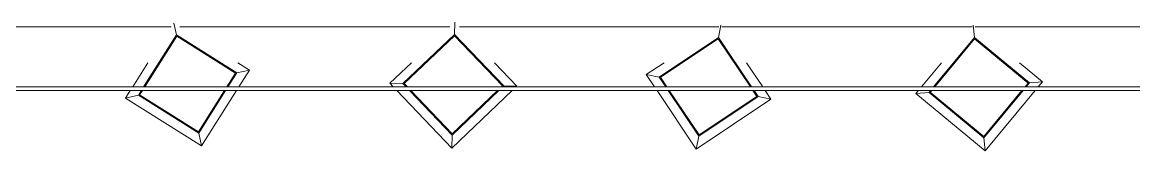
# Model space of a CAD drawing. Header units: millimetres. Extents: x -515342 to 330399, y -224905 to 507333.
# Drawn here: x -288782 to -276782, y 490994 to 492386 of the extents above; entities that cross this region are included whole.
import ezdxf

# ---------------------------------------------------------------- set-up
doc = ezdxf.new("R2010")
doc.units = ezdxf.units.MM
for name, color, linetype, lineweight in [('Витраж', 7, 'Continuous', 0), ('Крыша', 7, 'Continuous', 0), ('Стены', 7, 'Continuous', 0), ('Стены наружные', 7, 'Continuous', 0)]:
    doc.layers.add(name, color=color, linetype=linetype, lineweight=lineweight)

# ---------------------------------------------------------------- blocks, each defined once
blk = doc.blocks.new('Прямоугольный импост - АР_Импост_40х40 _стойка ограждения на кровле_-10057260-О_АР_П_Крыша')
at = {"layer": 'Витраж'}
for p, q in [((675, 20), (975, 20)), ((975, -20), (675, -20))]:
    blk.add_line(p, q, dxfattribs=at)

msp = doc.modelspace()

# ---------------------------------------------------------------- linework, layer by layer
at = {"layer": 'Крыша'}
for p, q in [((-289901.0599, 492336.4212), (-287173.614, 492336.4212)), ((-287081.0599, 492336.4212), (-284165.4919, 492336.4212)), ((-284062.6349, 492336.4212), (-281262.3963, 492336.4212)), ((-281229.3239, 492336.4212), (-278527.7613, 492336.4212)), ((-278494.4656, 492336.4212), (-273902.0024, 492336.4212)), ((-287459.6785, 491686.4811), (-287114.5429, 492233.6342)), ((-287114.5429, 492233.6342), (-286480.1988, 491833.4999)), ((-284657.2174, 491721.3667), (-284115.0848, 492239.6256)), ((-284115.0848, 492239.6256), (-283596.8259, 491697.493)), ((-281891.7949, 491789.3541), (-281268.3915, 492206.3291)), ((-281268.3915, 492206.3291), (-280920.6814, 491686.4811)), ((-278929.6774, 491686.4811), (-278500.3147, 492205.2204)), ((-278500.3147, 492205.2204), (-277922.5524, 491727.0041)), ((-286480.1988, 491833.4999), (-286572.9359, 491686.4811)), ((-281822.9864, 491686.4811), (-281891.7949, 491789.3541)), ((-287514.6773, 491599.2901), (-287484.9099, 491646.4811)), ((-286598.1673, 491646.4811), (-286880.3331, 491199.1558)), ((-284623.8681, 491686.4811), (-284657.2174, 491721.3667)), ((-284138.9585, 491179.2341), (-284585.6295, 491646.4811)), ((-283650.1877, 491646.4811), (-284138.9585, 491179.2341)), ((-283596.8259, 491697.493), (-283608.3451, 491686.4811)), ((-281474.8199, 491165.9507), (-281796.2316, 491646.4811)), ((-280893.9267, 491646.4811), (-280851.4165, 491582.9257)), ((-278978.5309, 491627.4581), (-278962.7855, 491646.4811)), ((-277989.2016, 491646.4811), (-278400.7687, 491149.2419)), ((-277922.5524, 491727.0041), (-277956.0935, 491686.4811)), ((-286880.3331, 491199.1558), (-287514.6773, 491599.2901)), ((-280851.4165, 491582.9257), (-281474.8199, 491165.9507)), ((-278400.7687, 491149.2419), (-278978.5309, 491627.4581))]:
    msp.add_line(p, q, dxfattribs=at)
at = {"layer": 'Стены'}
for p, q in [((-287146.9493, 492376.7695), (-287117.6657, 492247.4273)), ((-284111.7959, 492385.7113), (-284114.7665, 492253.7641)), ((-281239.4868, 492352.006), (-281265.6391, 492220.2008)), ((-278514.2467, 492353.0106), (-278501.6419, 492219.3001)), ((-287424.948, 491947.7212), (-287589.7341, 491686.4811)), ((-286455.0962, 491947.7212), (-286328.4753, 491867.8507)), ((-284579.6226, 491947.7212), (-284812.7415, 491724.8681)), ((-283683.8581, 491947.7212), (-283441.3018, 491693.9916)), ((-281852.8799, 491947.7212), (-282044.3837, 491819.6303)), ((-280963.0787, 491947.7212), (-280788.3434, 491686.4811)), ((-278856.2401, 491947.7212), (-279072.4697, 491686.4811)), ((-278016.6981, 491947.7212), (-277767.6756, 491741.6042)), ((-286466.4057, 491836.6227), (-286328.4753, 491867.8507)), ((-286328.4753, 491867.8507), (-286442.8803, 491686.4811)), ((-281905.6666, 491792.1065), (-282044.3837, 491819.6303)), ((-282044.3837, 491819.6303), (-281955.3245, 491686.4811)), ((-287614.9655, 491646.4811), (-287666.4008, 491564.9393)), ((-286468.1117, 491646.4811), (-286845.9823, 491047.4322)), ((-284671.3559, 491721.685), (-284812.7415, 491724.8681)), ((-284812.7415, 491724.8681), (-284776.0449, 491686.4811)), ((-284737.8063, 491646.4811), (-284142.4599, 491023.71)), ((-283491.0008, 491646.4811), (-284142.4599, 491023.71)), ((-283582.6874, 491697.1747), (-283441.3018, 491693.9916)), ((-283441.3018, 491693.9916), (-283449.1582, 491686.4811)), ((-281928.5697, 491646.4811), (-281505.0961, 491013.3618)), ((-280761.5886, 491646.4811), (-280698.8276, 491552.6495)), ((-279105.5778, 491646.4811), (-279133.4078, 491612.8581)), ((-277846.4093, 491646.4811), (-278386.1686, 490994.365)), ((-277908.4727, 491728.3314), (-277767.6756, 491741.6042)), ((-277767.6756, 491741.6042), (-277813.3012, 491686.4811)), ((-287528.4703, 491596.1673), (-287666.4008, 491564.9393)), ((-287666.4008, 491564.9393), (-286845.9823, 491047.4322)), ((-280698.8276, 491552.6495), (-281505.0961, 491013.3618)), ((-280837.5448, 491580.1733), (-280698.8276, 491552.6495)), ((-278992.6106, 491626.1309), (-279133.4078, 491612.8581)), ((-279133.4078, 491612.8581), (-278386.1686, 490994.365)), ((-286877.2103, 491185.3627), (-286845.9823, 491047.4322)), ((-284139.2768, 491165.0956), (-284142.4599, 491023.71)), ((-281477.5723, 491152.079), (-281505.0961, 491013.3618)), ((-278399.4414, 491135.1622), (-278386.1686, 490994.365))]:
    msp.add_line(p, q, dxfattribs=at)
at = {"layer": 'Стены наружные'}
for p, q in [((-287471.5018, 491686.4811), (-287117.6657, 492247.4273)), ((-287117.6657, 492247.4273), (-286466.4057, 491836.6227)), ((-284671.3559, 491721.685), (-284114.7665, 492253.7641)), ((-284114.7665, 492253.7641), (-283582.6874, 491697.1747)), ((-281905.6666, 491792.1065), (-281265.6391, 492220.2008)), ((-281265.6391, 492220.2008), (-280908.6507, 491686.4811)), ((-278942.6585, 491686.4811), (-278501.6419, 492219.3001)), ((-278501.6419, 492219.3001), (-277908.4727, 491728.3314)), ((-286466.4057, 491836.6227), (-286561.1127, 491686.4811)), ((-281835.0171, 491686.4811), (-281905.6666, 491792.1065)), ((-287528.4703, 491596.1673), (-287496.7331, 491646.4811)), ((-286586.3441, 491646.4811), (-286877.2103, 491185.3627)), ((-284637.7023, 491686.4811), (-284671.3559, 491721.685)), ((-284139.2768, 491165.0956), (-284599.4638, 491646.4811)), ((-283635.7161, 491646.4811), (-284139.2768, 491165.0956)), ((-283582.6874, 491697.1747), (-283593.8735, 491686.4811)), ((-281477.5723, 491152.079), (-281808.2624, 491646.4811)), ((-280881.896, 491646.4811), (-280837.5448, 491580.1733)), ((-278992.6106, 491626.1309), (-278975.7666, 491646.4811)), ((-277976.2205, 491646.4811), (-278399.4414, 491135.1622)), ((-277908.4727, 491728.3314), (-277943.1124, 491686.4811)), ((-286877.2103, 491185.3627), (-287528.4703, 491596.1673)), ((-280837.5448, 491580.1733), (-281477.5723, 491152.079)), ((-278399.4414, 491135.1622), (-278992.6106, 491626.1309))]:
    msp.add_line(p, q, dxfattribs=at)

# ---------------------------------------------------------------- block references
at = {"layer": 'Витраж'}
for p in [(-289682.0024, 491666.4811), (-289382.0024, 491666.4811), (-289082.0024, 491666.4811), (-288782.0024, 491666.4811), (-288482.0024, 491666.4811), (-288182.0024, 491666.4811), (-287882.0024, 491666.4811), (-287582.0024, 491666.4811), (-287282.0024, 491666.4811), (-286982.0024, 491666.4811), (-286682.0024, 491666.4811), (-286382.0024, 491666.4811), (-286082.0024, 491666.4811), (-285782.0024, 491666.4811), (-285482.0024, 491666.4811), (-285182.0024, 491666.4811), (-284882.0024, 491666.4811), (-284582.0024, 491666.4811), (-284282.0024, 491666.4811), (-283982.0024, 491666.4811), (-283682.0024, 491666.4811), (-283382.0024, 491666.4811), (-283082.0024, 491666.4811), (-282782.0024, 491666.4811), (-282482.0024, 491666.4811), (-282182.0024, 491666.4811), (-281882.0024, 491666.4811), (-281582.0024, 491666.4811), (-281282.0024, 491666.4811), (-280982.0024, 491666.4811), (-280682.0024, 491666.4811), (-280382.0024, 491666.4811), (-280082.0024, 491666.4811), (-279782.0024, 491666.4811), (-279482.0024, 491666.4811), (-279182.0024, 491666.4811), (-278882.0024, 491666.4811), (-278582.0024, 491666.4811), (-278282.0024, 491666.4811), (-277982.0024, 491666.4811), (-277682.0024, 491666.4811)]:
    msp.add_blockref('Прямоугольный импост - АР_Импост_40х40 _стойка ограждения на кровле_-10057260-О_АР_П_Крыша', p, dxfattribs=at)

doc.saveas('drawing.dxf')
